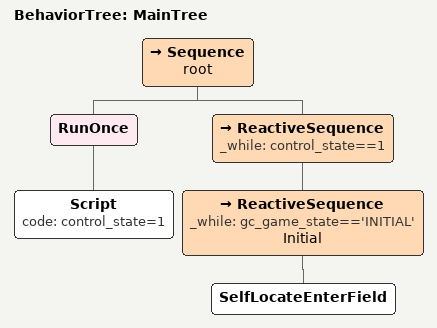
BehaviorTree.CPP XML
<root BTCPP_format="4">
    <!-- 포함될 BT 파일들 -->

    <!-- 시작 -->
    <BehaviorTree ID="MainTree">
        <Sequence name="root">
            <RunOnce><Script code="control_state=1" /></RunOnce>

            <ReactiveSequence _while="control_state==1">
                <ReactiveSequence _while="gc_game_state=='INITIAL'" name="Initial">
                    <SelfLocateEnterField />
                </ReactiveSequence>
            </ReactiveSequence>
        </Sequence>
    </BehaviorTree>
</root>
